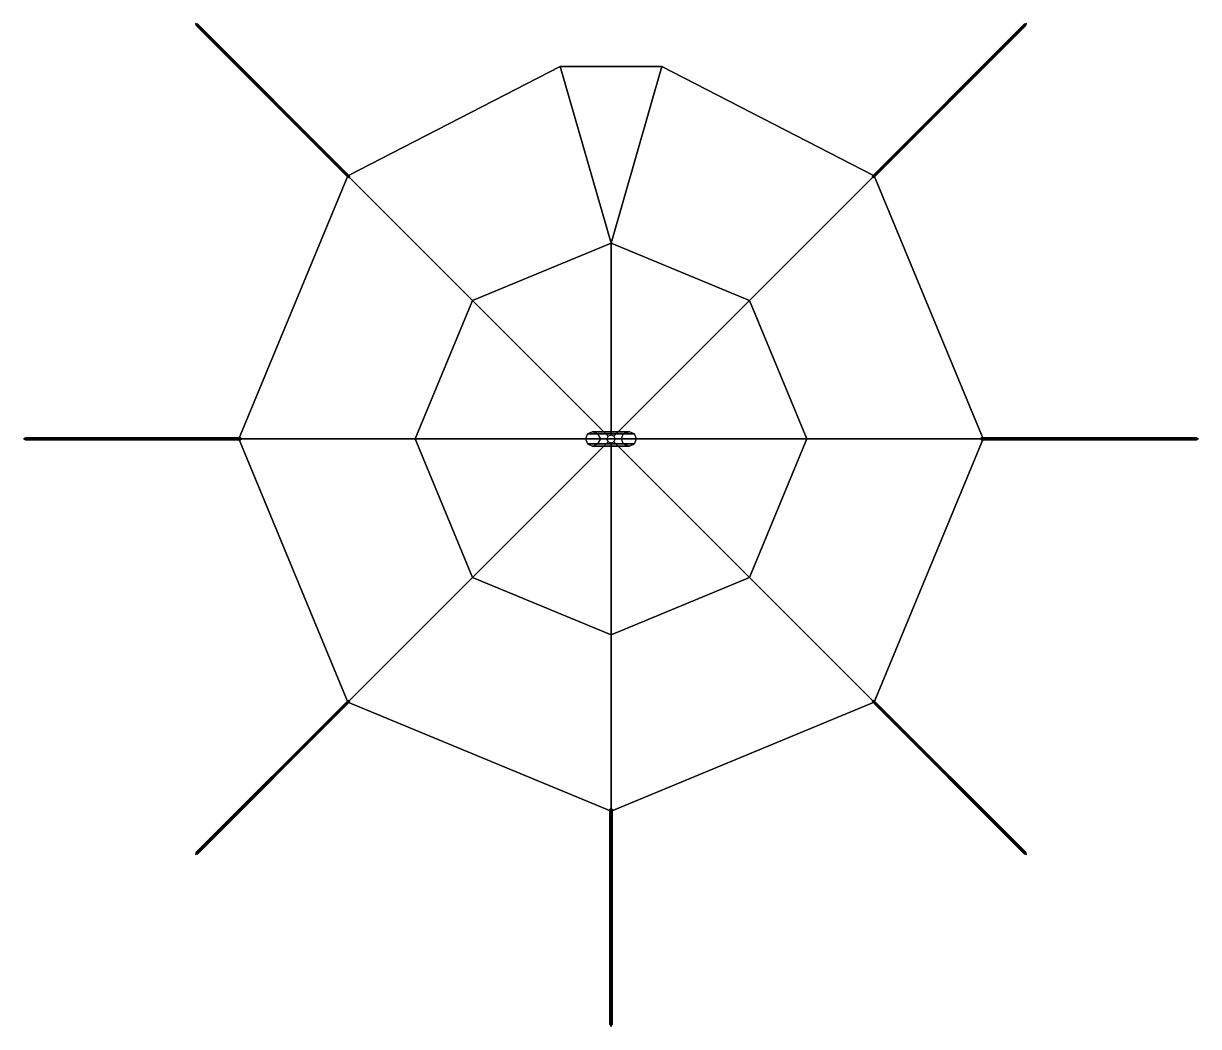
# Model space of a CAD drawing. Extents: x -5.8 to 5.8, y -5.8 to 4.1.
import ezdxf

# ---------------------------------------------------------------- set-up
doc = ezdxf.new("R2010")
doc.units = 0
doc.layers.get('0').update_dxf_attribs({"linetype": 'CONTINUOUS'})

msp = doc.modelspace()

# ---------------------------------------------------------------- linework, layer by layer
for points in [[(-4.073, 4.073), (-4.066, 4.052), (-2.574, 2.56, 0.99), (-2.567, 2.567, 1)], [(-4.052, 4.066), (-4.073, 4.073), (-2.567, 2.567, 1), (-2.56, 2.574, 0.99)], [(-4.066, 4.052), (-4.045, 4.045), (-2.567, 2.567, 0.98), (-2.574, 2.56, 0.99)], [(-4.045, 4.045), (-4.052, 4.066), (-2.56, 2.574, 0.99), (-2.567, 2.567, 0.98)], [(4.073, 4.073), (4.052, 4.066), (2.56, 2.574, 0.99), (2.567, 2.567, 1)], [(4.052, 4.066), (4.045, 4.045), (2.567, 2.567, 0.98), (2.56, 2.574, 0.99)], [(4.066, 4.052), (4.073, 4.073), (2.567, 2.567, 1), (2.574, 2.56, 0.99)], [(4.045, 4.045), (4.066, 4.052), (2.574, 2.56, 0.99), (2.567, 2.567, 0.98)], [(-2.581, 2.581, 0.97), (-3.65, 0, 1), (-1.92, 0, 2.01), (-1.358, 1.358, 2.01)], [(-2.581, 2.581), (-3.65, 0), (-3.65, 0, 1), (-2.581, 2.581, 0.97)], [(3.65, 0, 1.03), (2.581, 2.581, 1), (1.358, 1.358, 2), (1.92, 0, 1.99)], [(3.65, 0), (2.581, 2.581), (2.581, 2.581, 1), (3.65, 0, 1.03)], [(0, 1.92, 2), (-1.358, 1.358, 2.01), (-0.028, 0.028, 3.89), (0, 0.04, 3.89)], [(1.358, 1.358, 2), (0, 1.92, 2), (0, 0.04, 3.89), (0.028, 0.028, 3.89)], [(-1.358, 1.358, 2.01), (-1.92, 0, 2.01), (-0.04, 0, 3.89), (-0.028, 0.028, 3.89)], [(1.92, 0, 1.99), (1.358, 1.358, 2), (0.028, 0.028, 3.89), (0.04, 0, 3.89)], [(-5.74, 0.01), (-5.76, 0), (-3.63, 0, 1), (-3.63, 0.01, 0.99)], [(-5.76, 0), (-5.74, -0.01), (-3.63, -0.01, 0.99), (-3.63, 0, 1)], [(-5.72, 0), (-5.74, 0.01), (-3.63, 0.01, 0.99), (-3.63, 0, 0.98)], [(-5.74, -0.01), (-5.72, 0), (-3.63, 0, 0.98), (-3.63, -0.01, 0.99)], [(-3.65, 0, 1), (-2.581, -2.581, 1.02), (-1.358, -1.358, 2.02), (-1.92, 0, 2.01)], [(-3.65, 0), (-2.581, -2.581), (-2.581, -2.581, 1.02), (-3.65, 0, 1)], [(-1.92, 0, 2.01), (-1.358, -1.358, 2.02), (-0.028, -0.028, 3.89), (-0.04, 0, 3.89)], [(-0.23, 0.049, 3.939), (-0.25, 0, 3.96), (0.25, 0, 3.96), (0.23, 0.049, 3.939)], [(-0.25, 0, 3.96), (-0.23, -0.049, 3.939), (0.23, -0.049, 3.939), (0.25, 0, 3.96)], [(-0.18, 0.07, 3.89), (-0.23, 0.049, 3.939), (0.23, 0.049, 3.939), (0.18, 0.07, 3.89)], [(-0.13, 0.049, 3.841), (-0.18, 0.07, 3.89), (0.18, 0.07, 3.89), (0.12, 0.049, 3.841)], [(-0.1, 0, 3.82), (-0.13, 0.049, 3.841), (0.12, 0.049, 3.841), (0.1, 0, 3.82)], [(-0.13, -0.049, 3.841), (-0.1, 0, 3.82), (0.1, 0, 3.82), (0.12, -0.049, 3.841)], [(1.358, -1.358, 1.99), (1.92, 0, 1.99), (0.04, 0, 3.89), (0.028, -0.028, 3.89)], [(5.74, 0.01), (5.72, 0), (3.63, 0, 0.98), (3.63, 0.01, 0.99)], [(5.76, 0), (5.74, 0.01), (3.63, 0.01, 0.99), (3.63, 0, 1)], [(-1.358, -1.358, 2.02), (0, -1.92, 2), (0, -0.04, 3.89), (-0.028, -0.028, 3.89)], [(-0.23, -0.049, 3.939), (-0.18, -0.07, 3.89), (0.18, -0.07, 3.89), (0.23, -0.049, 3.939)], [(-0.18, -0.07, 3.89), (-0.13, -0.049, 3.841), (0.12, -0.049, 3.841), (0.18, -0.07, 3.89)], [(0, -1.92, 2), (1.358, -1.358, 1.99), (0.028, -0.028, 3.89), (0, -0.04, 3.89)], [(2.581, -2.581, 0.97), (3.65, 0, 1.03), (1.92, 0, 1.99), (1.358, -1.358, 1.99)], [(2.581, -2.581), (3.65, 0), (3.65, 0, 1.03), (2.581, -2.581, 0.97)], [(5.72, 0), (5.74, -0.01), (3.63, -0.01, 0.99), (3.63, 0, 0.98)], [(5.74, -0.01), (5.76, 0), (3.63, 0, 1), (3.63, -0.01, 0.99)], [(-2.581, -2.581, 1.02), (0, -3.65, 1), (0, -1.92, 2), (-1.358, -1.358, 2.02)], [(0, -3.65, 1), (2.581, -2.581, 0.97), (1.358, -1.358, 1.99), (0, -1.92, 2)], [(-4.066, -4.052), (-4.073, -4.073), (-2.567, -2.567, 1), (-2.574, -2.56, 0.99)], [(-4.073, -4.073), (-4.052, -4.066), (-2.56, -2.574, 0.99), (-2.567, -2.567, 1)], [(-4.045, -4.045), (-4.066, -4.052), (-2.574, -2.56, 0.99), (-2.567, -2.567, 0.98)], [(-4.052, -4.066), (-4.045, -4.045), (-2.567, -2.567, 0.98), (-2.56, -2.574, 0.99)], [(-2.581, -2.581), (0, -3.65), (0, -3.65, 1), (-2.581, -2.581, 1.02)], [(0, -3.65), (2.581, -2.581), (2.581, -2.581, 0.97), (0, -3.65, 1)], [(4.045, -4.045), (4.052, -4.066), (2.56, -2.574, 0.99), (2.567, -2.567, 0.98)], [(4.052, -4.066), (4.073, -4.073), (2.567, -2.567, 1), (2.56, -2.574, 0.99)], [(4.066, -4.052), (4.045, -4.045), (2.567, -2.567, 0.98), (2.574, -2.56, 0.99)], [(4.073, -4.073), (4.066, -4.052), (2.574, -2.56, 0.99), (2.567, -2.567, 1)], [(-0.01, -5.74), (0, -5.76), (0, -3.63, 1), (-0.01, -3.63, 0.99)], [(0, -5.72), (-0.01, -5.74), (-0.01, -3.63, 0.99), (0, -3.63, 0.98)], [(0, -5.76), (0.01, -5.74), (0.01, -3.63, 0.99), (0, -3.63, 1)], [(0.01, -5.74), (0, -5.72), (0, -3.63, 0.98), (0.01, -3.63, 0.99)]]:
    msp.add_3dface(points)
at = {"color": 2}
for points in [[(-0.5, 3.65, 1.7), (-2.581, 2.581, 0.97), (-1.358, 1.358, 2.01), (0, 1.92, 2)], [(-0.5, 3.65), (-2.581, 2.581), (-2.581, 2.581, 0.97), (-0.5, 3.65, 1.7)], [(0.5, 3.65, 1.7), (-0.5, 3.65, 1.7), (0, 1.92, 2)], [(0.5, 3.65), (-0.5, 3.65), (-0.5, 3.65, 1.7), (0.5, 3.65, 1.7)], [(2.581, 2.581, 1), (0.5, 3.65, 1.7), (0, 1.92, 2), (1.358, 1.358, 2)], [(2.581, 2.581), (0.5, 3.65), (0.5, 3.65, 1.7), (2.581, 2.581, 1)]]:
    msp.add_3dface(points, dxfattribs=at)

doc.saveas('drawing.dxf')
